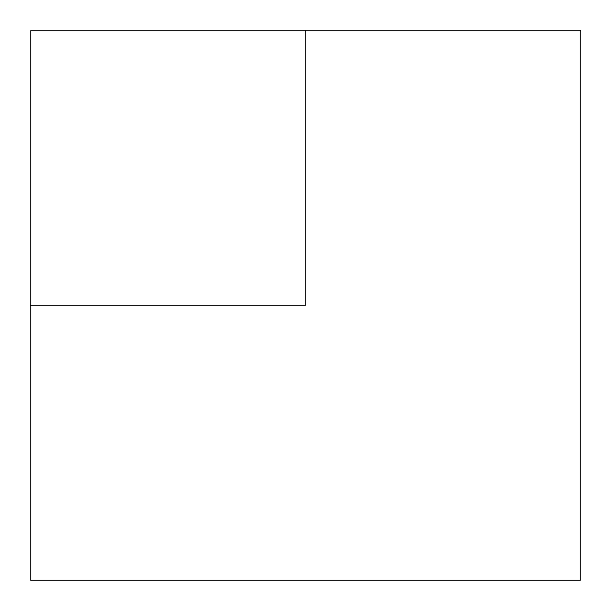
<?xml version="1.0" encoding="UTF-8"?>
<svg xmlns="http://www.w3.org/2000/svg" width="611" height="611" viewBox="0 0 611 611"><rect width="100%" height="100%" fill="white"/><g stroke="black" fill="none" stroke-linecap="round" stroke-linejoin="round"><path stroke-width="0.92" d="M30.55 305.5L305.5 305.5L305.5 30.55M580.45 30.55L30.55 30.55L30.55 580.45L580.45 580.45L580.45 30.55"/></g></svg>
